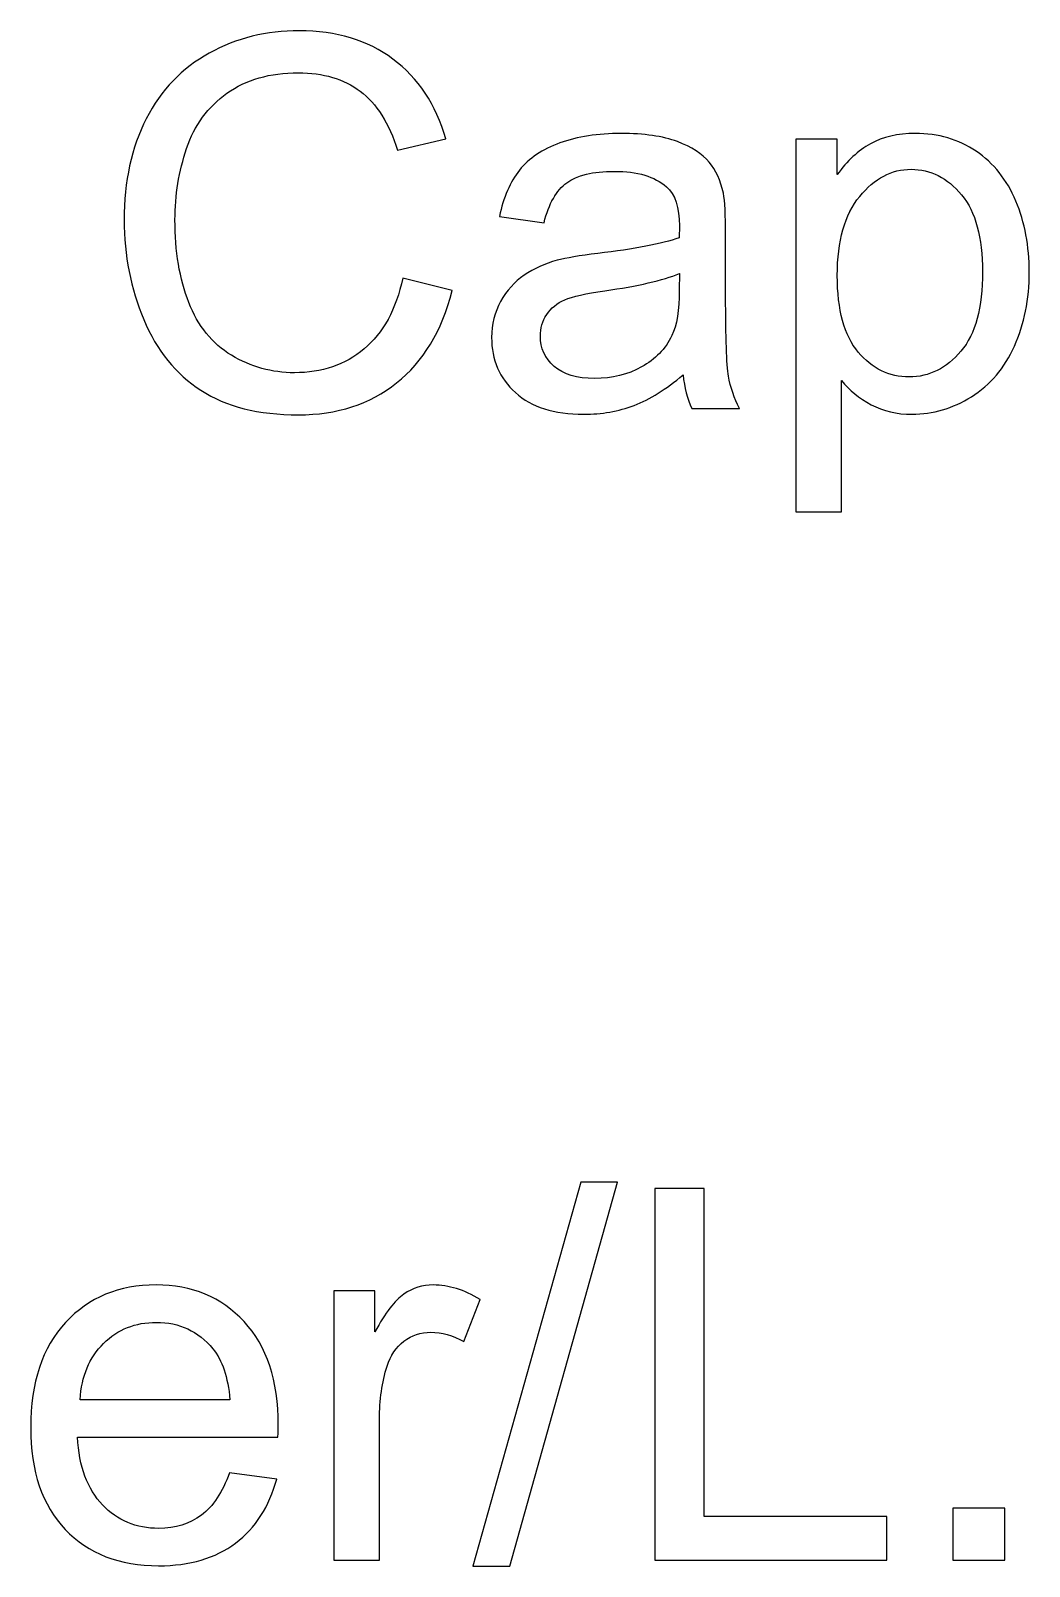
# Model space of a CAD drawing. Header units: millimetres. Extents: x -489 to 489, y -241 to 468.
# Drawn here: x -32.5 to -8.06, y 364.87 to 402.44 of the extents above; entities that cross this region are included whole.
import ezdxf

# ---------------------------------------------------------------- set-up
doc = ezdxf.new("R2010")
doc.units = ezdxf.units.MM
doc.header["$MEASUREMENT"] = 0
doc.layers.add('Layer 1', color=7, linetype='Continuous')

msp = doc.modelspace()

# ---------------------------------------------------------------- linework, layer by layer
at = {"layer": 'Layer 1', "color": 250}
for points, knots in [([(-23.3943, 396.3841), (-23.3943, 396.3841), (-22.1878, 396.0793), (-22.1878, 396.0793), (-22.1878, 396.0793), (-22.4397, 395.0908), (-22.8926, 394.3394), (-23.5467, 393.8208), (-23.5467, 393.8208), (-24.2007, 393.3023), (-25.0008, 393.0419), (-25.947, 393.0419), (-25.947, 393.0419), (-26.9249, 393.0419), (-27.7208, 393.2409), (-28.3346, 393.6409), (-28.3346, 393.6409), (-28.9484, 394.0389), (-29.4141, 394.6167), (-29.7337, 395.3724), (-29.7337, 395.3724), (-30.0533, 396.1301), (-30.2142, 396.9408), (-30.2142, 397.8086), (-30.2142, 397.8086), (-30.2142, 398.7548), (-30.0343, 399.5803), (-29.6723, 400.2851), (-29.6723, 400.2851), (-29.3104, 400.99), (-28.796, 401.5255), (-28.1293, 401.8917), (-28.1293, 401.8917), (-27.4625, 402.2579), (-26.728, 402.4399), (-25.9279, 402.4399), (-25.9279, 402.4399), (-25.0178, 402.4399), (-24.2537, 402.2092), (-23.6356, 401.7456), (-23.6356, 401.7456), (-23.0154, 401.2821), (-22.5836, 400.6323), (-22.3402, 399.7941), (-22.3402, 399.7941), (-22.3402, 399.7941), (-23.5213, 399.5147), (-23.5213, 399.5147), (-23.5213, 399.5147), (-23.7308, 400.1751), (-24.0378, 400.6577), (-24.4378, 400.9582), (-24.4378, 400.9582), (-24.8379, 401.2609), (-25.3416, 401.4112), (-25.9491, 401.4112), (-25.9491, 401.4112), (-26.6455, 401.4112), (-27.2297, 401.244), (-27.6975, 400.9096), (-27.6975, 400.9096), (-28.1653, 400.5751), (-28.4955, 400.1243), (-28.6838, 399.5612), (-28.6838, 399.5612), (-28.8743, 398.9961), (-28.9696, 398.414), (-28.9696, 397.815), (-28.9696, 397.815), (-28.9696, 397.0424), (-28.8574, 396.3672), (-28.633, 395.7915), (-28.633, 395.7915), (-28.4087, 395.2136), (-28.0594, 394.7839), (-27.5853, 394.4982), (-27.5853, 394.4982), (-27.1112, 394.2124), (-26.5989, 394.0706), (-26.0465, 394.0706), (-26.0465, 394.0706), (-25.3734, 394.0706), (-24.8061, 394.2653), (-24.3404, 394.6527), (-24.3404, 394.6527), (-23.8748, 395.0422), (-23.5594, 395.6179), (-23.3943, 396.3841)], [0, 0, 0, 0, 0.0434783, 0.0434783, 0.0434783, 0.0434783, 0.0869565, 0.0869565, 0.0869565, 0.0869565, 0.1304348, 0.1304348, 0.1304348, 0.1304348, 0.173913, 0.173913, 0.173913, 0.173913, 0.2173913, 0.2173913, 0.2173913, 0.2173913, 0.2608696, 0.2608696, 0.2608696, 0.2608696, 0.3043478, 0.3043478, 0.3043478, 0.3043478, 0.3478261, 0.3478261, 0.3478261, 0.3478261, 0.3913043, 0.3913043, 0.3913043, 0.3913043, 0.4347826, 0.4347826, 0.4347826, 0.4347826, 0.4782609, 0.4782609, 0.4782609, 0.4782609, 0.5217391, 0.5217391, 0.5217391, 0.5217391, 0.5652174, 0.5652174, 0.5652174, 0.5652174, 0.6086957, 0.6086957, 0.6086957, 0.6086957, 0.6521739, 0.6521739, 0.6521739, 0.6521739, 0.6956522, 0.6956522, 0.6956522, 0.6956522, 0.7391304, 0.7391304, 0.7391304, 0.7391304, 0.7826087, 0.7826087, 0.7826087, 0.7826087, 0.826087, 0.826087, 0.826087, 0.826087, 0.8695652, 0.8695652, 0.8695652, 0.8695652, 0.9130435, 0.9130435, 0.9130435, 0.9130435, 1, 1, 1, 1]), ([(-16.5342, 394.0198), (-16.9491, 393.6663), (-17.3491, 393.4187), (-17.7322, 393.2726), (-17.7322, 393.2726), (-18.1153, 393.1266), (-18.526, 393.0546), (-18.9662, 393.0546), (-18.9662, 393.0546), (-19.6901, 393.0546), (-20.2468, 393.2303), (-20.6363, 393.5838), (-20.6363, 393.5838), (-21.0258, 393.9351), (-21.2205, 394.386), (-21.2205, 394.9342), (-21.2205, 394.9342), (-21.2205, 395.2559), (-21.1464, 395.5502), (-21.0004, 395.8169), (-21.0004, 395.8169), (-20.8522, 396.0836), (-20.6596, 396.2952), (-20.4225, 396.4561), (-20.4225, 396.4561), (-20.1833, 396.617), (-19.9166, 396.7397), (-19.6182, 396.8223), (-19.6182, 396.8223), (-19.398, 396.8794), (-19.0657, 396.9345), (-18.6233, 396.9895), (-18.6233, 396.9895), (-17.7216, 397.0953), (-17.0549, 397.2244), (-16.6294, 397.3726), (-16.6294, 397.3726), (-16.6252, 397.525), (-16.6231, 397.6224), (-16.6231, 397.6626), (-16.6231, 397.6626), (-16.6231, 398.1156), (-16.7289, 398.4352), (-16.9406, 398.6214), (-16.9406, 398.6214), (-17.2263, 398.8733), (-17.6518, 398.9982), (-18.2148, 398.9982), (-18.2148, 398.9982), (-18.7419, 398.9982), (-19.1313, 398.9051), (-19.3811, 398.7209), (-19.3811, 398.7209), (-19.633, 398.5368), (-19.8171, 398.2108), (-19.9378, 397.7409), (-19.9378, 397.7409), (-19.9378, 397.7409), (-21.03, 397.8933), (-21.03, 397.8933), (-21.03, 397.8933), (-20.9305, 398.3611), (-20.7675, 398.74), (-20.5389, 399.0278), (-20.5389, 399.0278), (-20.3103, 399.3157), (-19.9801, 399.5358), (-19.5483, 399.6925), (-19.5483, 399.6925), (-19.1186, 399.847), (-18.617, 399.9253), (-18.0497, 399.9253), (-18.0497, 399.9253), (-17.4867, 399.9253), (-17.0274, 399.8597), (-16.6739, 399.7263), (-16.6739, 399.7263), (-16.3225, 399.593), (-16.0622, 399.4279), (-15.8971, 399.2268), (-15.8971, 399.2268), (-15.732, 399.0257), (-15.6156, 398.7717), (-15.5478, 398.4648), (-15.5478, 398.4648), (-15.5118, 398.2743), (-15.4928, 397.9314), (-15.4928, 397.4382), (-15.4928, 397.4382), (-15.4928, 397.4382), (-15.4928, 395.9566), (-15.4928, 395.9566), (-15.4928, 395.9566), (-15.4928, 394.9215), (-15.4695, 394.2675), (-15.4229, 393.9902), (-15.4229, 393.9902), (-15.3785, 393.7129), (-15.2854, 393.4483), (-15.1499, 393.1943), (-15.1499, 393.1943), (-15.1499, 393.1943), (-16.3183, 393.1943), (-16.3183, 393.1943), (-16.3183, 393.1943), (-16.4305, 393.4293), (-16.5024, 393.7044), (-16.5342, 394.0198)], [0, 0, 0, 0, 0.0357143, 0.0357143, 0.0357143, 0.0357143, 0.0714286, 0.0714286, 0.0714286, 0.0714286, 0.1071429, 0.1071429, 0.1071429, 0.1071429, 0.1428571, 0.1428571, 0.1428571, 0.1428571, 0.1785714, 0.1785714, 0.1785714, 0.1785714, 0.2142857, 0.2142857, 0.2142857, 0.2142857, 0.25, 0.25, 0.25, 0.25, 0.2857143, 0.2857143, 0.2857143, 0.2857143, 0.3214286, 0.3214286, 0.3214286, 0.3214286, 0.3571429, 0.3571429, 0.3571429, 0.3571429, 0.3928571, 0.3928571, 0.3928571, 0.3928571, 0.4285714, 0.4285714, 0.4285714, 0.4285714, 0.4642857, 0.4642857, 0.4642857, 0.4642857, 0.5, 0.5, 0.5, 0.5, 0.5357143, 0.5357143, 0.5357143, 0.5357143, 0.5714286, 0.5714286, 0.5714286, 0.5714286, 0.6071429, 0.6071429, 0.6071429, 0.6071429, 0.6428571, 0.6428571, 0.6428571, 0.6428571, 0.6785714, 0.6785714, 0.6785714, 0.6785714, 0.7142857, 0.7142857, 0.7142857, 0.7142857, 0.75, 0.75, 0.75, 0.75, 0.7857143, 0.7857143, 0.7857143, 0.7857143, 0.8214286, 0.8214286, 0.8214286, 0.8214286, 0.8571429, 0.8571429, 0.8571429, 0.8571429, 0.8928571, 0.8928571, 0.8928571, 0.8928571, 0.9285714, 0.9285714, 0.9285714, 0.9285714, 1, 1, 1, 1]), ([(-13.7762, 390.667), (-13.7762, 390.667), (-13.7762, 399.7856), (-13.7762, 399.7856), (-13.7762, 399.7856), (-13.7762, 399.7856), (-12.7602, 399.7856), (-12.7602, 399.7856), (-12.7602, 399.7856), (-12.7602, 399.7856), (-12.7602, 398.9199), (-12.7602, 398.9199), (-12.7602, 398.9199), (-12.521, 399.2543), (-12.2501, 399.5062), (-11.9474, 399.6734), (-11.9474, 399.6734), (-11.6468, 399.8406), (-11.2806, 399.9253), (-10.851, 399.9253), (-10.851, 399.9253), (-10.2879, 399.9253), (-9.7926, 399.7814), (-9.3629, 399.4914), (-9.3629, 399.4914), (-8.9333, 399.2035), (-8.6094, 398.795), (-8.3893, 398.2701), (-8.3893, 398.2701), (-8.1713, 397.743), (-8.0612, 397.1673), (-8.0612, 396.5386), (-8.0612, 396.5386), (-8.0612, 395.8677), (-8.1818, 395.2623), (-8.4231, 394.7225), (-8.4231, 394.7225), (-8.6644, 394.1849), (-9.0158, 393.7722), (-9.4772, 393.4843), (-9.4772, 393.4843), (-9.9366, 393.1985), (-10.4213, 393.0546), (-10.9293, 393.0546), (-10.9293, 393.0546), (-11.3018, 393.0546), (-11.6362, 393.1329), (-11.9305, 393.2896), (-11.9305, 393.2896), (-12.2268, 393.4462), (-12.4681, 393.643), (-12.6586, 393.8822), (-12.6586, 393.8822), (-12.6586, 393.8822), (-12.6586, 390.667), (-12.6586, 390.667), (-12.6586, 390.667), (-12.6586, 390.667), (-13.7762, 390.667), (-13.7762, 390.667)], [0, 0, 0, 0, 0.0625, 0.0625, 0.0625, 0.0625, 0.125, 0.125, 0.125, 0.125, 0.1875, 0.1875, 0.1875, 0.1875, 0.25, 0.25, 0.25, 0.25, 0.3125, 0.3125, 0.3125, 0.3125, 0.375, 0.375, 0.375, 0.375, 0.4375, 0.4375, 0.4375, 0.4375, 0.5, 0.5, 0.5, 0.5, 0.5625, 0.5625, 0.5625, 0.5625, 0.625, 0.625, 0.625, 0.625, 0.6875, 0.6875, 0.6875, 0.6875, 0.75, 0.75, 0.75, 0.75, 0.8125, 0.8125, 0.8125, 0.8125, 0.875, 0.875, 0.875, 0.875, 1, 1, 1, 1]), ([(-12.7602, 396.4497), (-12.7602, 395.6052), (-12.5887, 394.9808), (-12.248, 394.5765), (-12.248, 394.5765), (-11.9051, 394.1722), (-11.4902, 393.969), (-11.0034, 393.969), (-11.0034, 393.969), (-10.5081, 393.969), (-10.0847, 394.1786), (-9.7334, 394.5977), (-9.7334, 394.5977), (-9.3799, 395.0168), (-9.2042, 395.6645), (-9.2042, 396.5429), (-9.2042, 396.5429), (-9.2042, 397.3811), (-9.3756, 398.0076), (-9.7207, 398.4246), (-9.7207, 398.4246), (-10.0657, 398.8416), (-10.4763, 399.049), (-10.9547, 399.049), (-10.9547, 399.049), (-11.4288, 399.049), (-11.8479, 398.8268), (-12.212, 398.3844), (-12.212, 398.3844), (-12.5782, 397.9399), (-12.7602, 397.2964), (-12.7602, 396.4497)], [0, 0, 0, 0, 0.1111111, 0.1111111, 0.1111111, 0.1111111, 0.2222222, 0.2222222, 0.2222222, 0.2222222, 0.3333333, 0.3333333, 0.3333333, 0.3333333, 0.4444444, 0.4444444, 0.4444444, 0.4444444, 0.5555556, 0.5555556, 0.5555556, 0.5555556, 0.6666667, 0.6666667, 0.6666667, 0.6666667, 0.7777778, 0.7777778, 0.7777778, 0.7777778, 1, 1, 1, 1]), ([(-16.6231, 396.4963), (-17.0295, 396.3312), (-17.6391, 396.1915), (-18.4519, 396.0772), (-18.4519, 396.0772), (-18.9133, 396.0116), (-19.2393, 395.9375), (-19.4298, 395.855), (-19.4298, 395.855), (-19.6203, 395.7724), (-19.7663, 395.6518), (-19.8701, 395.4951), (-19.8701, 395.4951), (-19.9738, 395.3364), (-20.0267, 395.1607), (-20.0267, 394.966), (-20.0267, 394.966), (-20.0267, 394.6717), (-19.9145, 394.4241), (-19.688, 394.2272), (-19.688, 394.2272), (-19.4615, 394.0304), (-19.1313, 393.9309), (-18.6974, 393.9309), (-18.6974, 393.9309), (-18.2677, 393.9309), (-17.8846, 394.024), (-17.5481, 394.2124), (-17.5481, 394.2124), (-17.2136, 394.3987), (-16.966, 394.6548), (-16.8094, 394.9787), (-16.8094, 394.9787), (-16.6887, 395.2305), (-16.6294, 395.601), (-16.6294, 396.0899), (-16.6294, 396.0899), (-16.6294, 396.0899), (-16.6231, 396.4963), (-16.6231, 396.4963)], [0, 0, 0, 0, 0.0909091, 0.0909091, 0.0909091, 0.0909091, 0.1818182, 0.1818182, 0.1818182, 0.1818182, 0.2727273, 0.2727273, 0.2727273, 0.2727273, 0.3636364, 0.3636364, 0.3636364, 0.3636364, 0.4545455, 0.4545455, 0.4545455, 0.4545455, 0.5454545, 0.5454545, 0.5454545, 0.5454545, 0.6363636, 0.6363636, 0.6363636, 0.6363636, 0.7272727, 0.7272727, 0.7272727, 0.7272727, 0.8181818, 0.8181818, 0.8181818, 0.8181818, 1, 1, 1, 1]), ([(-21.6778, 364.8662), (-21.6778, 364.8662), (-19.0362, 374.2642), (-19.0362, 374.2642), (-19.0362, 374.2642), (-19.0362, 374.2642), (-18.1366, 374.2642), (-18.1366, 374.2642), (-18.1366, 374.2642), (-18.1366, 374.2642), (-20.7782, 364.8662), (-20.7782, 364.8662), (-20.7782, 364.8662), (-20.7782, 364.8662), (-21.6778, 364.8662), (-21.6778, 364.8662)], [0, 0, 0, 0, 0.2, 0.2, 0.2, 0.2, 0.4, 0.4, 0.4, 0.4, 0.6, 0.6, 0.6, 0.6, 1, 1, 1, 1]), ([(-17.2222, 365.0186), (-17.2222, 365.0186), (-17.2222, 374.1118), (-17.2222, 374.1118), (-17.2222, 374.1118), (-17.2222, 374.1118), (-16.0157, 374.1118), (-16.0157, 374.1118), (-16.0157, 374.1118), (-16.0157, 374.1118), (-16.0157, 366.0854), (-16.0157, 366.0854), (-16.0157, 366.0854), (-16.0157, 366.0854), (-11.5453, 366.0854), (-11.5453, 366.0854), (-11.5453, 366.0854), (-11.5453, 366.0854), (-11.5453, 365.0186), (-11.5453, 365.0186), (-11.5453, 365.0186), (-11.5453, 365.0186), (-17.2222, 365.0186), (-17.2222, 365.0186)], [0, 0, 0, 0, 0.1428571, 0.1428571, 0.1428571, 0.1428571, 0.2857143, 0.2857143, 0.2857143, 0.2857143, 0.4285714, 0.4285714, 0.4285714, 0.4285714, 0.5714286, 0.5714286, 0.5714286, 0.5714286, 0.7142857, 0.7142857, 0.7142857, 0.7142857, 1, 1, 1, 1]), ([(-27.6362, 367.1522), (-27.6362, 367.1522), (-26.4805, 366.9998), (-26.4805, 366.9998), (-26.4805, 366.9998), (-26.6604, 366.3288), (-26.997, 365.806), (-27.488, 365.4356), (-27.488, 365.4356), (-27.9791, 365.0652), (-28.6056, 364.8789), (-29.3697, 364.8789), (-29.3697, 364.8789), (-30.3307, 364.8789), (-31.0927, 365.1752), (-31.6557, 365.7679), (-31.6557, 365.7679), (-32.2188, 366.3585), (-32.5003, 367.1903), (-32.5003, 368.2592), (-32.5003, 368.2592), (-32.5003, 369.3641), (-32.2167, 370.2235), (-31.6473, 370.8331), (-31.6473, 370.8331), (-31.0779, 371.4448), (-30.3392, 371.7496), (-29.4311, 371.7496), (-29.4311, 371.7496), (-28.5527, 371.7496), (-27.8352, 371.4512), (-27.2785, 370.8521), (-27.2785, 370.8521), (-26.7218, 370.2531), (-26.4424, 369.4107), (-26.4424, 368.3248), (-26.4424, 368.3248), (-26.4424, 368.2592), (-26.4445, 368.1597), (-26.4487, 368.0285), (-26.4487, 368.0285), (-26.4487, 368.0285), (-31.3573, 368.0285), (-31.3573, 368.0285), (-31.3573, 368.0285), (-31.315, 367.3067), (-31.1118, 366.7522), (-30.7435, 366.369), (-30.7435, 366.369), (-30.3773, 365.9859), (-29.918, 365.7933), (-29.3697, 365.7933), (-29.3697, 365.7933), (-28.9612, 365.7933), (-28.612, 365.9013), (-28.3241, 366.1172), (-28.3241, 366.1172), (-28.0341, 366.3331), (-27.8055, 366.6781), (-27.6362, 367.1522)], [0, 0, 0, 0, 0.0625, 0.0625, 0.0625, 0.0625, 0.125, 0.125, 0.125, 0.125, 0.1875, 0.1875, 0.1875, 0.1875, 0.25, 0.25, 0.25, 0.25, 0.3125, 0.3125, 0.3125, 0.3125, 0.375, 0.375, 0.375, 0.375, 0.4375, 0.4375, 0.4375, 0.4375, 0.5, 0.5, 0.5, 0.5, 0.5625, 0.5625, 0.5625, 0.5625, 0.625, 0.625, 0.625, 0.625, 0.6875, 0.6875, 0.6875, 0.6875, 0.75, 0.75, 0.75, 0.75, 0.8125, 0.8125, 0.8125, 0.8125, 0.875, 0.875, 0.875, 0.875, 1, 1, 1, 1]), ([(-25.0814, 365.0186), (-25.0814, 365.0186), (-25.0814, 371.6099), (-25.0814, 371.6099), (-25.0814, 371.6099), (-25.0814, 371.6099), (-24.0781, 371.6099), (-24.0781, 371.6099), (-24.0781, 371.6099), (-24.0781, 371.6099), (-24.0781, 370.6003), (-24.0781, 370.6003), (-24.0781, 370.6003), (-23.822, 371.068), (-23.5849, 371.3771), (-23.3669, 371.5252), (-23.3669, 371.5252), (-23.1489, 371.6755), (-22.9097, 371.7496), (-22.6493, 371.7496), (-22.6493, 371.7496), (-22.2726, 371.7496), (-21.8895, 371.6311), (-21.5, 371.3961), (-21.5, 371.3961), (-21.5, 371.3961), (-21.8979, 370.3653), (-21.8979, 370.3653), (-21.8979, 370.3653), (-22.1689, 370.5177), (-22.4398, 370.5939), (-22.7107, 370.5939), (-22.7107, 370.5939), (-22.9541, 370.5939), (-23.1722, 370.5198), (-23.3648, 370.3738), (-23.3648, 370.3738), (-23.5574, 370.2277), (-23.695, 370.0245), (-23.7775, 369.7642), (-23.7775, 369.7642), (-23.9024, 369.3684), (-23.9638, 368.9344), (-23.9638, 368.4624), (-23.9638, 368.4624), (-23.9638, 368.4624), (-23.9638, 365.0186), (-23.9638, 365.0186), (-23.9638, 365.0186), (-23.9638, 365.0186), (-25.0814, 365.0186), (-25.0814, 365.0186)], [0, 0, 0, 0, 0.0714286, 0.0714286, 0.0714286, 0.0714286, 0.1428571, 0.1428571, 0.1428571, 0.1428571, 0.2142857, 0.2142857, 0.2142857, 0.2142857, 0.2857143, 0.2857143, 0.2857143, 0.2857143, 0.3571429, 0.3571429, 0.3571429, 0.3571429, 0.4285714, 0.4285714, 0.4285714, 0.4285714, 0.5, 0.5, 0.5, 0.5, 0.5714286, 0.5714286, 0.5714286, 0.5714286, 0.6428571, 0.6428571, 0.6428571, 0.6428571, 0.7142857, 0.7142857, 0.7142857, 0.7142857, 0.7857143, 0.7857143, 0.7857143, 0.7857143, 0.8571429, 0.8571429, 0.8571429, 0.8571429, 1, 1, 1, 1]), ([(-31.2938, 368.9429), (-31.2938, 368.9429), (-27.6235, 368.9429), (-27.6235, 368.9429), (-27.6235, 368.9429), (-27.6722, 369.4975), (-27.814, 369.9123), (-28.0447, 370.1896), (-28.0447, 370.1896), (-28.3982, 370.6193), (-28.8596, 370.8352), (-29.4248, 370.8352), (-29.4248, 370.8352), (-29.937, 370.8352), (-30.3667, 370.6638), (-30.7159, 370.3209), (-30.7159, 370.3209), (-31.0631, 369.978), (-31.2557, 369.5186), (-31.2938, 368.9429)], [0, 0, 0, 0, 0.1666667, 0.1666667, 0.1666667, 0.1666667, 0.3333333, 0.3333333, 0.3333333, 0.3333333, 0.5, 0.5, 0.5, 0.5, 0.6666667, 0.6666667, 0.6666667, 0.6666667, 1, 1, 1, 1]), ([(-9.9303, 365.0186), (-9.9303, 365.0186), (-9.9303, 366.2886), (-9.9303, 366.2886), (-9.9303, 366.2886), (-9.9303, 366.2886), (-8.6603, 366.2886), (-8.6603, 366.2886), (-8.6603, 366.2886), (-8.6603, 366.2886), (-8.6603, 365.0186), (-8.6603, 365.0186), (-8.6603, 365.0186), (-8.6603, 365.0186), (-9.9303, 365.0186), (-9.9303, 365.0186)], [0, 0, 0, 0, 0.2, 0.2, 0.2, 0.2, 0.4, 0.4, 0.4, 0.4, 0.6, 0.6, 0.6, 0.6, 1, 1, 1, 1])]:
    msp.add_open_spline(points, degree=3, knots=knots, dxfattribs=at)
at = {"layer": 'Layer 1', "color": 250, "lineweight": 9}
for points, knots in [([(-23.3943, 396.3841), (-23.3943, 396.3841), (-22.1878, 396.0793), (-22.1878, 396.0793), (-22.1878, 396.0793), (-22.4397, 395.0908), (-22.8926, 394.3394), (-23.5467, 393.8208), (-23.5467, 393.8208), (-24.2007, 393.3023), (-25.0008, 393.0419), (-25.947, 393.0419), (-25.947, 393.0419), (-26.9249, 393.0419), (-27.7208, 393.2409), (-28.3346, 393.6409), (-28.3346, 393.6409), (-28.9484, 394.0389), (-29.4141, 394.6167), (-29.7337, 395.3724), (-29.7337, 395.3724), (-30.0533, 396.1301), (-30.2142, 396.9408), (-30.2142, 397.8086), (-30.2142, 397.8086), (-30.2142, 398.7548), (-30.0343, 399.5803), (-29.6723, 400.2851), (-29.6723, 400.2851), (-29.3104, 400.99), (-28.796, 401.5255), (-28.1293, 401.8917), (-28.1293, 401.8917), (-27.4625, 402.2579), (-26.728, 402.4399), (-25.9279, 402.4399), (-25.9279, 402.4399), (-25.0178, 402.4399), (-24.2537, 402.2092), (-23.6356, 401.7456), (-23.6356, 401.7456), (-23.0154, 401.2821), (-22.5836, 400.6323), (-22.3402, 399.7941), (-22.3402, 399.7941), (-22.3402, 399.7941), (-23.5213, 399.5147), (-23.5213, 399.5147), (-23.5213, 399.5147), (-23.7308, 400.1751), (-24.0378, 400.6577), (-24.4378, 400.9582), (-24.4378, 400.9582), (-24.8379, 401.2609), (-25.3416, 401.4112), (-25.9491, 401.4112), (-25.9491, 401.4112), (-26.6455, 401.4112), (-27.2297, 401.244), (-27.6975, 400.9096), (-27.6975, 400.9096), (-28.1653, 400.5751), (-28.4955, 400.1243), (-28.6838, 399.5612), (-28.6838, 399.5612), (-28.8743, 398.9961), (-28.9696, 398.414), (-28.9696, 397.815), (-28.9696, 397.815), (-28.9696, 397.0424), (-28.8574, 396.3672), (-28.633, 395.7915), (-28.633, 395.7915), (-28.4087, 395.2136), (-28.0594, 394.7839), (-27.5853, 394.4982), (-27.5853, 394.4982), (-27.1112, 394.2124), (-26.5989, 394.0706), (-26.0465, 394.0706), (-26.0465, 394.0706), (-25.3734, 394.0706), (-24.8061, 394.2653), (-24.3404, 394.6527), (-24.3404, 394.6527), (-23.8748, 395.0422), (-23.5594, 395.6179), (-23.3943, 396.3841)], [0, 0, 0, 0, 0.0434783, 0.0434783, 0.0434783, 0.0434783, 0.0869565, 0.0869565, 0.0869565, 0.0869565, 0.1304348, 0.1304348, 0.1304348, 0.1304348, 0.173913, 0.173913, 0.173913, 0.173913, 0.2173913, 0.2173913, 0.2173913, 0.2173913, 0.2608696, 0.2608696, 0.2608696, 0.2608696, 0.3043478, 0.3043478, 0.3043478, 0.3043478, 0.3478261, 0.3478261, 0.3478261, 0.3478261, 0.3913043, 0.3913043, 0.3913043, 0.3913043, 0.4347826, 0.4347826, 0.4347826, 0.4347826, 0.4782609, 0.4782609, 0.4782609, 0.4782609, 0.5217391, 0.5217391, 0.5217391, 0.5217391, 0.5652174, 0.5652174, 0.5652174, 0.5652174, 0.6086957, 0.6086957, 0.6086957, 0.6086957, 0.6521739, 0.6521739, 0.6521739, 0.6521739, 0.6956522, 0.6956522, 0.6956522, 0.6956522, 0.7391304, 0.7391304, 0.7391304, 0.7391304, 0.7826087, 0.7826087, 0.7826087, 0.7826087, 0.826087, 0.826087, 0.826087, 0.826087, 0.8695652, 0.8695652, 0.8695652, 0.8695652, 0.9130435, 0.9130435, 0.9130435, 0.9130435, 1, 1, 1, 1]), ([(-16.5342, 394.0198), (-16.9491, 393.6663), (-17.3491, 393.4187), (-17.7322, 393.2726), (-17.7322, 393.2726), (-18.1153, 393.1266), (-18.526, 393.0546), (-18.9662, 393.0546), (-18.9662, 393.0546), (-19.6901, 393.0546), (-20.2468, 393.2303), (-20.6363, 393.5838), (-20.6363, 393.5838), (-21.0258, 393.9351), (-21.2205, 394.386), (-21.2205, 394.9342), (-21.2205, 394.9342), (-21.2205, 395.2559), (-21.1464, 395.5502), (-21.0004, 395.8169), (-21.0004, 395.8169), (-20.8522, 396.0836), (-20.6596, 396.2952), (-20.4225, 396.4561), (-20.4225, 396.4561), (-20.1833, 396.617), (-19.9166, 396.7397), (-19.6182, 396.8223), (-19.6182, 396.8223), (-19.398, 396.8794), (-19.0657, 396.9345), (-18.6233, 396.9895), (-18.6233, 396.9895), (-17.7216, 397.0953), (-17.0549, 397.2244), (-16.6294, 397.3726), (-16.6294, 397.3726), (-16.6252, 397.525), (-16.6231, 397.6224), (-16.6231, 397.6626), (-16.6231, 397.6626), (-16.6231, 398.1156), (-16.7289, 398.4352), (-16.9406, 398.6214), (-16.9406, 398.6214), (-17.2263, 398.8733), (-17.6518, 398.9982), (-18.2148, 398.9982), (-18.2148, 398.9982), (-18.7419, 398.9982), (-19.1313, 398.9051), (-19.3811, 398.7209), (-19.3811, 398.7209), (-19.633, 398.5368), (-19.8171, 398.2108), (-19.9378, 397.7409), (-19.9378, 397.7409), (-19.9378, 397.7409), (-21.03, 397.8933), (-21.03, 397.8933), (-21.03, 397.8933), (-20.9305, 398.3611), (-20.7675, 398.74), (-20.5389, 399.0278), (-20.5389, 399.0278), (-20.3103, 399.3157), (-19.9801, 399.5358), (-19.5483, 399.6925), (-19.5483, 399.6925), (-19.1186, 399.847), (-18.617, 399.9253), (-18.0497, 399.9253), (-18.0497, 399.9253), (-17.4867, 399.9253), (-17.0274, 399.8597), (-16.6739, 399.7263), (-16.6739, 399.7263), (-16.3225, 399.593), (-16.0622, 399.4279), (-15.8971, 399.2268), (-15.8971, 399.2268), (-15.732, 399.0257), (-15.6156, 398.7717), (-15.5478, 398.4648), (-15.5478, 398.4648), (-15.5118, 398.2743), (-15.4928, 397.9314), (-15.4928, 397.4382), (-15.4928, 397.4382), (-15.4928, 397.4382), (-15.4928, 395.9566), (-15.4928, 395.9566), (-15.4928, 395.9566), (-15.4928, 394.9215), (-15.4695, 394.2675), (-15.4229, 393.9902), (-15.4229, 393.9902), (-15.3785, 393.7129), (-15.2854, 393.4483), (-15.1499, 393.1943), (-15.1499, 393.1943), (-15.1499, 393.1943), (-16.3183, 393.1943), (-16.3183, 393.1943), (-16.3183, 393.1943), (-16.4305, 393.4293), (-16.5024, 393.7044), (-16.5342, 394.0198)], [0, 0, 0, 0, 0.0357143, 0.0357143, 0.0357143, 0.0357143, 0.0714286, 0.0714286, 0.0714286, 0.0714286, 0.1071429, 0.1071429, 0.1071429, 0.1071429, 0.1428571, 0.1428571, 0.1428571, 0.1428571, 0.1785714, 0.1785714, 0.1785714, 0.1785714, 0.2142857, 0.2142857, 0.2142857, 0.2142857, 0.25, 0.25, 0.25, 0.25, 0.2857143, 0.2857143, 0.2857143, 0.2857143, 0.3214286, 0.3214286, 0.3214286, 0.3214286, 0.3571429, 0.3571429, 0.3571429, 0.3571429, 0.3928571, 0.3928571, 0.3928571, 0.3928571, 0.4285714, 0.4285714, 0.4285714, 0.4285714, 0.4642857, 0.4642857, 0.4642857, 0.4642857, 0.5, 0.5, 0.5, 0.5, 0.5357143, 0.5357143, 0.5357143, 0.5357143, 0.5714286, 0.5714286, 0.5714286, 0.5714286, 0.6071429, 0.6071429, 0.6071429, 0.6071429, 0.6428571, 0.6428571, 0.6428571, 0.6428571, 0.6785714, 0.6785714, 0.6785714, 0.6785714, 0.7142857, 0.7142857, 0.7142857, 0.7142857, 0.75, 0.75, 0.75, 0.75, 0.7857143, 0.7857143, 0.7857143, 0.7857143, 0.8214286, 0.8214286, 0.8214286, 0.8214286, 0.8571429, 0.8571429, 0.8571429, 0.8571429, 0.8928571, 0.8928571, 0.8928571, 0.8928571, 0.9285714, 0.9285714, 0.9285714, 0.9285714, 1, 1, 1, 1]), ([(-13.7762, 390.667), (-13.7762, 390.667), (-13.7762, 399.7856), (-13.7762, 399.7856), (-13.7762, 399.7856), (-13.7762, 399.7856), (-12.7602, 399.7856), (-12.7602, 399.7856), (-12.7602, 399.7856), (-12.7602, 399.7856), (-12.7602, 398.9199), (-12.7602, 398.9199), (-12.7602, 398.9199), (-12.521, 399.2543), (-12.2501, 399.5062), (-11.9474, 399.6734), (-11.9474, 399.6734), (-11.6468, 399.8406), (-11.2806, 399.9253), (-10.851, 399.9253), (-10.851, 399.9253), (-10.2879, 399.9253), (-9.7926, 399.7814), (-9.3629, 399.4914), (-9.3629, 399.4914), (-8.9333, 399.2035), (-8.6094, 398.795), (-8.3893, 398.2701), (-8.3893, 398.2701), (-8.1713, 397.743), (-8.0612, 397.1673), (-8.0612, 396.5386), (-8.0612, 396.5386), (-8.0612, 395.8677), (-8.1818, 395.2623), (-8.4231, 394.7225), (-8.4231, 394.7225), (-8.6644, 394.1849), (-9.0158, 393.7722), (-9.4772, 393.4843), (-9.4772, 393.4843), (-9.9366, 393.1985), (-10.4213, 393.0546), (-10.9293, 393.0546), (-10.9293, 393.0546), (-11.3018, 393.0546), (-11.6362, 393.1329), (-11.9305, 393.2896), (-11.9305, 393.2896), (-12.2268, 393.4462), (-12.4681, 393.643), (-12.6586, 393.8822), (-12.6586, 393.8822), (-12.6586, 393.8822), (-12.6586, 390.667), (-12.6586, 390.667), (-12.6586, 390.667), (-12.6586, 390.667), (-13.7762, 390.667), (-13.7762, 390.667)], [0, 0, 0, 0, 0.0625, 0.0625, 0.0625, 0.0625, 0.125, 0.125, 0.125, 0.125, 0.1875, 0.1875, 0.1875, 0.1875, 0.25, 0.25, 0.25, 0.25, 0.3125, 0.3125, 0.3125, 0.3125, 0.375, 0.375, 0.375, 0.375, 0.4375, 0.4375, 0.4375, 0.4375, 0.5, 0.5, 0.5, 0.5, 0.5625, 0.5625, 0.5625, 0.5625, 0.625, 0.625, 0.625, 0.625, 0.6875, 0.6875, 0.6875, 0.6875, 0.75, 0.75, 0.75, 0.75, 0.8125, 0.8125, 0.8125, 0.8125, 0.875, 0.875, 0.875, 0.875, 1, 1, 1, 1]), ([(-12.7602, 396.4497), (-12.7602, 395.6052), (-12.5887, 394.9808), (-12.248, 394.5765), (-12.248, 394.5765), (-11.9051, 394.1722), (-11.4902, 393.969), (-11.0034, 393.969), (-11.0034, 393.969), (-10.5081, 393.969), (-10.0847, 394.1786), (-9.7334, 394.5977), (-9.7334, 394.5977), (-9.3799, 395.0168), (-9.2042, 395.6645), (-9.2042, 396.5429), (-9.2042, 396.5429), (-9.2042, 397.3811), (-9.3756, 398.0076), (-9.7207, 398.4246), (-9.7207, 398.4246), (-10.0657, 398.8416), (-10.4763, 399.049), (-10.9547, 399.049), (-10.9547, 399.049), (-11.4288, 399.049), (-11.8479, 398.8268), (-12.212, 398.3844), (-12.212, 398.3844), (-12.5782, 397.9399), (-12.7602, 397.2964), (-12.7602, 396.4497)], [0, 0, 0, 0, 0.1111111, 0.1111111, 0.1111111, 0.1111111, 0.2222222, 0.2222222, 0.2222222, 0.2222222, 0.3333333, 0.3333333, 0.3333333, 0.3333333, 0.4444444, 0.4444444, 0.4444444, 0.4444444, 0.5555556, 0.5555556, 0.5555556, 0.5555556, 0.6666667, 0.6666667, 0.6666667, 0.6666667, 0.7777778, 0.7777778, 0.7777778, 0.7777778, 1, 1, 1, 1]), ([(-16.6231, 396.4963), (-17.0295, 396.3312), (-17.6391, 396.1915), (-18.4519, 396.0772), (-18.4519, 396.0772), (-18.9133, 396.0116), (-19.2393, 395.9375), (-19.4298, 395.855), (-19.4298, 395.855), (-19.6203, 395.7724), (-19.7663, 395.6518), (-19.8701, 395.4951), (-19.8701, 395.4951), (-19.9738, 395.3364), (-20.0267, 395.1607), (-20.0267, 394.966), (-20.0267, 394.966), (-20.0267, 394.6717), (-19.9145, 394.4241), (-19.688, 394.2272), (-19.688, 394.2272), (-19.4615, 394.0304), (-19.1313, 393.9309), (-18.6974, 393.9309), (-18.6974, 393.9309), (-18.2677, 393.9309), (-17.8846, 394.024), (-17.5481, 394.2124), (-17.5481, 394.2124), (-17.2136, 394.3987), (-16.966, 394.6548), (-16.8094, 394.9787), (-16.8094, 394.9787), (-16.6887, 395.2305), (-16.6294, 395.601), (-16.6294, 396.0899), (-16.6294, 396.0899), (-16.6294, 396.0899), (-16.6231, 396.4963), (-16.6231, 396.4963)], [0, 0, 0, 0, 0.0909091, 0.0909091, 0.0909091, 0.0909091, 0.1818182, 0.1818182, 0.1818182, 0.1818182, 0.2727273, 0.2727273, 0.2727273, 0.2727273, 0.3636364, 0.3636364, 0.3636364, 0.3636364, 0.4545455, 0.4545455, 0.4545455, 0.4545455, 0.5454545, 0.5454545, 0.5454545, 0.5454545, 0.6363636, 0.6363636, 0.6363636, 0.6363636, 0.7272727, 0.7272727, 0.7272727, 0.7272727, 0.8181818, 0.8181818, 0.8181818, 0.8181818, 1, 1, 1, 1]), ([(-21.6778, 364.8662), (-21.6778, 364.8662), (-19.0362, 374.2642), (-19.0362, 374.2642), (-19.0362, 374.2642), (-19.0362, 374.2642), (-18.1366, 374.2642), (-18.1366, 374.2642), (-18.1366, 374.2642), (-18.1366, 374.2642), (-20.7782, 364.8662), (-20.7782, 364.8662), (-20.7782, 364.8662), (-20.7782, 364.8662), (-21.6778, 364.8662), (-21.6778, 364.8662)], [0, 0, 0, 0, 0.2, 0.2, 0.2, 0.2, 0.4, 0.4, 0.4, 0.4, 0.6, 0.6, 0.6, 0.6, 1, 1, 1, 1]), ([(-17.2222, 365.0186), (-17.2222, 365.0186), (-17.2222, 374.1118), (-17.2222, 374.1118), (-17.2222, 374.1118), (-17.2222, 374.1118), (-16.0157, 374.1118), (-16.0157, 374.1118), (-16.0157, 374.1118), (-16.0157, 374.1118), (-16.0157, 366.0854), (-16.0157, 366.0854), (-16.0157, 366.0854), (-16.0157, 366.0854), (-11.5453, 366.0854), (-11.5453, 366.0854), (-11.5453, 366.0854), (-11.5453, 366.0854), (-11.5453, 365.0186), (-11.5453, 365.0186), (-11.5453, 365.0186), (-11.5453, 365.0186), (-17.2222, 365.0186), (-17.2222, 365.0186)], [0, 0, 0, 0, 0.1428571, 0.1428571, 0.1428571, 0.1428571, 0.2857143, 0.2857143, 0.2857143, 0.2857143, 0.4285714, 0.4285714, 0.4285714, 0.4285714, 0.5714286, 0.5714286, 0.5714286, 0.5714286, 0.7142857, 0.7142857, 0.7142857, 0.7142857, 1, 1, 1, 1]), ([(-27.6362, 367.1522), (-27.6362, 367.1522), (-26.4805, 366.9998), (-26.4805, 366.9998), (-26.4805, 366.9998), (-26.6604, 366.3288), (-26.997, 365.806), (-27.488, 365.4356), (-27.488, 365.4356), (-27.9791, 365.0652), (-28.6056, 364.8789), (-29.3697, 364.8789), (-29.3697, 364.8789), (-30.3307, 364.8789), (-31.0927, 365.1752), (-31.6557, 365.7679), (-31.6557, 365.7679), (-32.2188, 366.3585), (-32.5003, 367.1903), (-32.5003, 368.2592), (-32.5003, 368.2592), (-32.5003, 369.3641), (-32.2167, 370.2235), (-31.6473, 370.8331), (-31.6473, 370.8331), (-31.0779, 371.4448), (-30.3392, 371.7496), (-29.4311, 371.7496), (-29.4311, 371.7496), (-28.5527, 371.7496), (-27.8352, 371.4512), (-27.2785, 370.8521), (-27.2785, 370.8521), (-26.7218, 370.2531), (-26.4424, 369.4107), (-26.4424, 368.3248), (-26.4424, 368.3248), (-26.4424, 368.2592), (-26.4445, 368.1597), (-26.4487, 368.0285), (-26.4487, 368.0285), (-26.4487, 368.0285), (-31.3573, 368.0285), (-31.3573, 368.0285), (-31.3573, 368.0285), (-31.315, 367.3067), (-31.1118, 366.7522), (-30.7435, 366.369), (-30.7435, 366.369), (-30.3773, 365.9859), (-29.918, 365.7933), (-29.3697, 365.7933), (-29.3697, 365.7933), (-28.9612, 365.7933), (-28.612, 365.9013), (-28.3241, 366.1172), (-28.3241, 366.1172), (-28.0341, 366.3331), (-27.8055, 366.6781), (-27.6362, 367.1522)], [0, 0, 0, 0, 0.0625, 0.0625, 0.0625, 0.0625, 0.125, 0.125, 0.125, 0.125, 0.1875, 0.1875, 0.1875, 0.1875, 0.25, 0.25, 0.25, 0.25, 0.3125, 0.3125, 0.3125, 0.3125, 0.375, 0.375, 0.375, 0.375, 0.4375, 0.4375, 0.4375, 0.4375, 0.5, 0.5, 0.5, 0.5, 0.5625, 0.5625, 0.5625, 0.5625, 0.625, 0.625, 0.625, 0.625, 0.6875, 0.6875, 0.6875, 0.6875, 0.75, 0.75, 0.75, 0.75, 0.8125, 0.8125, 0.8125, 0.8125, 0.875, 0.875, 0.875, 0.875, 1, 1, 1, 1]), ([(-25.0814, 365.0186), (-25.0814, 365.0186), (-25.0814, 371.6099), (-25.0814, 371.6099), (-25.0814, 371.6099), (-25.0814, 371.6099), (-24.0781, 371.6099), (-24.0781, 371.6099), (-24.0781, 371.6099), (-24.0781, 371.6099), (-24.0781, 370.6003), (-24.0781, 370.6003), (-24.0781, 370.6003), (-23.822, 371.068), (-23.5849, 371.3771), (-23.3669, 371.5252), (-23.3669, 371.5252), (-23.1489, 371.6755), (-22.9097, 371.7496), (-22.6493, 371.7496), (-22.6493, 371.7496), (-22.2726, 371.7496), (-21.8895, 371.6311), (-21.5, 371.3961), (-21.5, 371.3961), (-21.5, 371.3961), (-21.8979, 370.3653), (-21.8979, 370.3653), (-21.8979, 370.3653), (-22.1689, 370.5177), (-22.4398, 370.5939), (-22.7107, 370.5939), (-22.7107, 370.5939), (-22.9541, 370.5939), (-23.1722, 370.5198), (-23.3648, 370.3738), (-23.3648, 370.3738), (-23.5574, 370.2277), (-23.695, 370.0245), (-23.7775, 369.7642), (-23.7775, 369.7642), (-23.9024, 369.3684), (-23.9638, 368.9344), (-23.9638, 368.4624), (-23.9638, 368.4624), (-23.9638, 368.4624), (-23.9638, 365.0186), (-23.9638, 365.0186), (-23.9638, 365.0186), (-23.9638, 365.0186), (-25.0814, 365.0186), (-25.0814, 365.0186)], [0, 0, 0, 0, 0.0714286, 0.0714286, 0.0714286, 0.0714286, 0.1428571, 0.1428571, 0.1428571, 0.1428571, 0.2142857, 0.2142857, 0.2142857, 0.2142857, 0.2857143, 0.2857143, 0.2857143, 0.2857143, 0.3571429, 0.3571429, 0.3571429, 0.3571429, 0.4285714, 0.4285714, 0.4285714, 0.4285714, 0.5, 0.5, 0.5, 0.5, 0.5714286, 0.5714286, 0.5714286, 0.5714286, 0.6428571, 0.6428571, 0.6428571, 0.6428571, 0.7142857, 0.7142857, 0.7142857, 0.7142857, 0.7857143, 0.7857143, 0.7857143, 0.7857143, 0.8571429, 0.8571429, 0.8571429, 0.8571429, 1, 1, 1, 1]), ([(-31.2938, 368.9429), (-31.2938, 368.9429), (-27.6235, 368.9429), (-27.6235, 368.9429), (-27.6235, 368.9429), (-27.6722, 369.4975), (-27.814, 369.9123), (-28.0447, 370.1896), (-28.0447, 370.1896), (-28.3982, 370.6193), (-28.8596, 370.8352), (-29.4248, 370.8352), (-29.4248, 370.8352), (-29.937, 370.8352), (-30.3667, 370.6638), (-30.7159, 370.3209), (-30.7159, 370.3209), (-31.0631, 369.978), (-31.2557, 369.5186), (-31.2938, 368.9429)], [0, 0, 0, 0, 0.1666667, 0.1666667, 0.1666667, 0.1666667, 0.3333333, 0.3333333, 0.3333333, 0.3333333, 0.5, 0.5, 0.5, 0.5, 0.6666667, 0.6666667, 0.6666667, 0.6666667, 1, 1, 1, 1]), ([(-9.9303, 365.0186), (-9.9303, 365.0186), (-9.9303, 366.2886), (-9.9303, 366.2886), (-9.9303, 366.2886), (-9.9303, 366.2886), (-8.6603, 366.2886), (-8.6603, 366.2886), (-8.6603, 366.2886), (-8.6603, 366.2886), (-8.6603, 365.0186), (-8.6603, 365.0186), (-8.6603, 365.0186), (-8.6603, 365.0186), (-9.9303, 365.0186), (-9.9303, 365.0186)], [0, 0, 0, 0, 0.2, 0.2, 0.2, 0.2, 0.4, 0.4, 0.4, 0.4, 0.6, 0.6, 0.6, 0.6, 1, 1, 1, 1])]:
    msp.add_open_spline(points, degree=3, knots=knots, dxfattribs=at)

doc.saveas('drawing.dxf')
